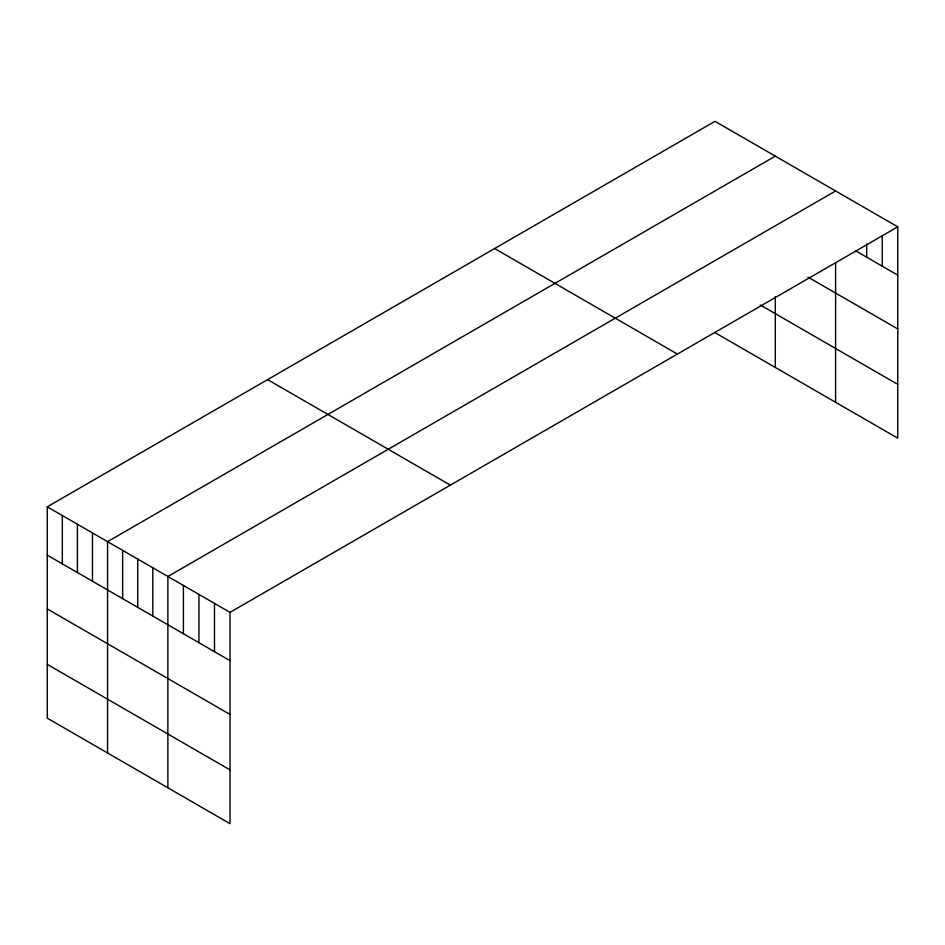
<?xml version="1.0" encoding="UTF-8"?>
<svg xmlns="http://www.w3.org/2000/svg" width="945" height="945" viewBox="0 0 945 945"><rect width="100%" height="100%" fill="white"/><g stroke="black" fill="none" stroke-linecap="round" stroke-linejoin="round"><path stroke-width="1.42" d="M897.75 226.847L230.013 612.36L230.013 823.674L47.25 718.153L47.25 506.839L714.987 121.326L897.75 226.847L897.75 438.161L714.987 332.64M775.302 156.149L107.565 541.662L107.565 752.976M835.604 190.973L167.879 576.485L167.879 787.787M855.922 250.992L897.75 275.137M807.963 277.098L897.75 328.931M760.217 304.963L897.75 384.367M494.637 248.547L677.4 354.068M267.6 379.618L450.363 485.139M47.25 506.839L230.013 612.36M47.25 555.128L230.013 660.649M47.25 608.923L230.013 714.444M47.25 664.359L230.013 769.88M882.217 235.435L882.217 266.171M866.683 244.034L866.683 257.205M835.604 262.71L835.604 402.286M775.302 296.612L775.302 367.463M214.48 603.394L214.48 651.684M198.946 594.429L198.946 642.718M183.413 585.451L183.413 633.741M152.795 567.78L152.795 616.069M137.722 559.074L137.722 607.363M122.637 550.368L122.637 598.657M92.48 532.956L92.48 581.246M77.407 524.251L77.407 572.54M62.323 515.545L62.323 563.834"/></g></svg>
